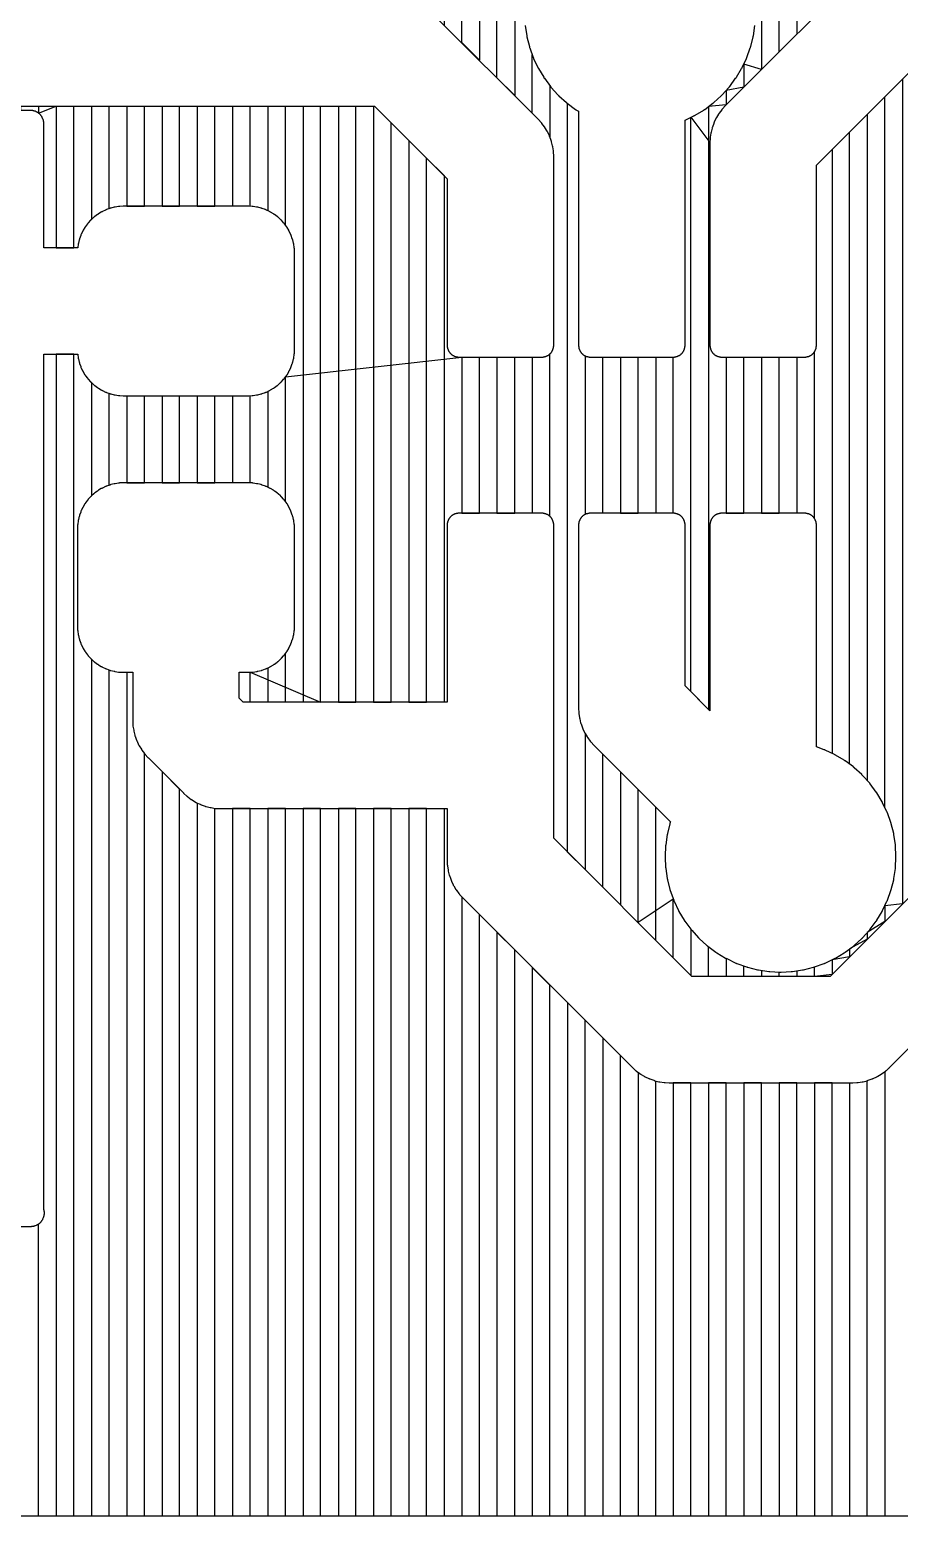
# Model space of a CAD drawing. Header units: metres. Extents: x 141.4 to 191.3, y -114.8 to -61.9.
# Drawn here: x 150.51 to 156.8, y -98.98 to -88.22 of the extents above; entities that cross this region are included whole.
import ezdxf

# ---------------------------------------------------------------- set-up
doc = ezdxf.new("R2010")
doc.units = ezdxf.units.M

msp = doc.modelspace()

# ---------------------------------------------------------------- linework, layer by layer
for points in [[(154.142, -87.811), (154.142, -86.481), (154.015, -86.481), (154.015, -88.7), (153.887, -88.572), (153.887, -86.48), (153.76, -86.48), (153.76, -88.445), (153.632, -88.317), (153.632, -86.479), (153.505, -86.479), (153.505, -88.19)], [(155.8, -86.487), (155.8, -88.512), (155.672, -88.472), (155.672, -88.639), (155.545, -88.663), (155.545, -88.767), (155.417, -88.779), (155.417, -93.139), (155.29, -93.011), (155.29, -88.857), (155.427, -89.04), (155.427, -89.042), (155.427, -89.044), (155.427, -89.906), (155.427, -89.908), (155.427, -89.91), (155.427, -89.911), (155.427, -90.506), (155.427, -90.508), (155.427, -90.51), (155.427, -90.512), (155.427, -90.514), (155.428, -90.516), (155.428, -90.518), (155.428, -90.521), (155.429, -90.523), (155.429, -90.525), (155.43, -90.527), (155.43, -90.529), (155.431, -90.531), (155.431, -90.533), (155.432, -90.535), (155.433, -90.537), (155.433, -90.539), (155.434, -90.54), (155.435, -90.542), (155.436, -90.544), (155.437, -90.546), (155.438, -90.548), (155.439, -90.55), (155.44, -90.551), (155.441, -90.553), (155.443, -90.555), (155.444, -90.557), (155.445, -90.558), (155.446, -90.56), (155.448, -90.562), (155.449, -90.563), (155.45, -90.565), (155.452, -90.566), (155.453, -90.568), (155.455, -90.569), (155.456, -90.57), (155.458, -90.572), (155.46, -90.573), (155.461, -90.574), (155.463, -90.575), (155.465, -90.577), (155.467, -90.578), (155.468, -90.579), (155.47, -90.58), (155.472, -90.581), (155.474, -90.582), (155.476, -90.583), (155.478, -90.584), (155.479, -90.585), (155.481, -90.585), (155.483, -90.586), (155.485, -90.587), (155.487, -90.587), (155.489, -90.588), (155.491, -90.588), (155.493, -90.589), (155.495, -90.589), (155.497, -90.59), (155.5, -90.59), (155.502, -90.59), (155.504, -90.591), (155.506, -90.591), (155.508, -90.591), (155.51, -90.591), (155.512, -90.591), (156.112, -90.591), (156.114, -90.591), (156.116, -90.591), (156.118, -90.591), (156.12, -90.591), (156.122, -90.59), (156.124, -90.59), (156.127, -90.59), (156.129, -90.589), (156.131, -90.589), (156.133, -90.588), (156.135, -90.588), (156.137, -90.587), (156.139, -90.587), (156.141, -90.586), (156.143, -90.585), (156.145, -90.585), (156.146, -90.584), (156.148, -90.583), (156.15, -90.582), (156.152, -90.581), (156.154, -90.58), (156.156, -90.579), (156.157, -90.578), (156.159, -90.577), (156.161, -90.575), (156.163, -90.574), (156.164, -90.573), (156.166, -90.572), (156.168, -90.57), (156.169, -90.569), (156.171, -90.568), (156.172, -90.566), (156.174, -90.565), (156.175, -90.563), (156.176, -90.562), (156.178, -90.56), (156.179, -90.558), (156.18, -90.557), (156.181, -90.555), (156.183, -90.553), (156.184, -90.551), (156.185, -90.55), (156.186, -90.548), (156.187, -90.546), (156.188, -90.544), (156.189, -90.542), (156.19, -90.54), (156.191, -90.539), (156.191, -90.537), (156.192, -90.535), (156.193, -90.533), (156.193, -90.531), (156.194, -90.529), (156.194, -90.527), (156.195, -90.525), (156.195, -90.523), (156.196, -90.521), (156.196, -90.518), (156.196, -90.516), (156.197, -90.514), (156.197, -90.512), (156.197, -90.51), (156.197, -90.508), (156.197, -90.506), (156.197, -89.911), (156.197, -89.91), (156.197, -89.908), (156.197, -89.906), (156.197, -89.204), (157.026, -88.375)], [(156.055, -86.488), (156.055, -88.257), (155.927, -88.384), (155.927, -86.487)], [(156.594, -87.718), (155.54, -88.772), (155.538, -88.773), (155.537, -88.775), (155.517, -88.797), (155.516, -88.798), (155.514, -88.8), (155.513, -88.801), (155.512, -88.803), (155.494, -88.827), (155.493, -88.828), (155.492, -88.83), (155.491, -88.832), (155.49, -88.834), (155.474, -88.859), (155.473, -88.861), (155.472, -88.862), (155.471, -88.864), (155.47, -88.866), (155.458, -88.893), (155.457, -88.895), (155.456, -88.897), (155.455, -88.899), (155.455, -88.901), (155.445, -88.928), (155.445, -88.928), (155.445, -88.928), (155.444, -88.93), (155.443, -88.932), (155.443, -88.934), (155.442, -88.936), (155.435, -88.965), (155.435, -88.967), (155.434, -88.969), (155.434, -88.971), (155.434, -88.973), (155.429, -89.002), (155.429, -89.004), (155.429, -89.006), (155.429, -89.008), (155.428, -89.01), (155.427, -89.04)], [(148.525, -88.777), (153.002, -88.777), (153.527, -89.302), (153.527, -89.906), (153.527, -89.908), (153.527, -89.91), (153.527, -89.911), (153.527, -90.506), (153.527, -90.508), (153.527, -90.51), (153.527, -90.512), (153.527, -90.514), (153.528, -90.516), (153.528, -90.518), (153.528, -90.521), (153.529, -90.523), (153.529, -90.525), (153.53, -90.527), (153.53, -90.529), (153.531, -90.531), (153.531, -90.533), (153.532, -90.535), (153.533, -90.537), (153.533, -90.539), (153.534, -90.54), (153.535, -90.542), (153.536, -90.544), (153.537, -90.546), (153.538, -90.548), (153.539, -90.55), (153.54, -90.551), (153.541, -90.553), (153.543, -90.555), (153.544, -90.557), (153.545, -90.558), (153.546, -90.56), (153.548, -90.562), (153.549, -90.563), (153.55, -90.565), (153.552, -90.566), (153.553, -90.568), (153.555, -90.569), (153.556, -90.57), (153.558, -90.572), (153.56, -90.573), (153.561, -90.574), (153.563, -90.575), (153.565, -90.577), (153.567, -90.578), (153.568, -90.579), (153.57, -90.58), (153.572, -90.581), (153.574, -90.582), (153.576, -90.583), (153.578, -90.584), (153.579, -90.585), (153.581, -90.585), (153.583, -90.586), (153.585, -90.587), (153.587, -90.587), (153.589, -90.588), (153.591, -90.588), (153.593, -90.589), (153.595, -90.589), (153.597, -90.59), (153.6, -90.59), (153.602, -90.59), (153.604, -90.591), (153.606, -90.591), (153.608, -90.591), (153.61, -90.591), (153.612, -90.591), (154.212, -90.591), (154.214, -90.591), (154.216, -90.591), (154.218, -90.591), (154.22, -90.591), (154.222, -90.59), (154.224, -90.59), (154.227, -90.59), (154.229, -90.589), (154.231, -90.589), (154.233, -90.588), (154.235, -90.588), (154.237, -90.587), (154.239, -90.587), (154.241, -90.586), (154.243, -90.585), (154.245, -90.585), (154.246, -90.584), (154.248, -90.583), (154.25, -90.582), (154.252, -90.581), (154.254, -90.58), (154.256, -90.579), (154.257, -90.578), (154.259, -90.577), (154.261, -90.575), (154.263, -90.574), (154.264, -90.573), (154.266, -90.572), (154.268, -90.57), (154.269, -90.569), (154.271, -90.568), (154.272, -90.566), (154.274, -90.565), (154.275, -90.563), (154.276, -90.562), (154.278, -90.56), (154.279, -90.558), (154.28, -90.557), (154.281, -90.555), (154.283, -90.553), (154.284, -90.551), (154.285, -90.55), (154.286, -90.548), (154.287, -90.546), (154.288, -90.544), (154.289, -90.542), (154.29, -90.54), (154.291, -90.539), (154.291, -90.537), (154.292, -90.535), (154.293, -90.533), (154.293, -90.531), (154.294, -90.529), (154.294, -90.527), (154.295, -90.525), (154.295, -90.523), (154.296, -90.521), (154.296, -90.518), (154.296, -90.516), (154.297, -90.514), (154.297, -90.512), (154.297, -90.51), (154.297, -90.508), (154.297, -90.506), (154.297, -89.911), (154.297, -89.91), (154.297, -89.908), (154.297, -89.906), (154.297, -89.142), (154.297, -89.14), (154.297, -89.138), (154.296, -89.108), (154.295, -89.106), (154.295, -89.104), (154.295, -89.102), (154.295, -89.1), (154.29, -89.071), (154.29, -89.069), (154.29, -89.067), (154.289, -89.065), (154.289, -89.063), (154.282, -89.034), (154.281, -89.032), (154.281, -89.03), (154.28, -89.028), (154.279, -89.026), (154.269, -88.999), (154.269, -88.997), (154.268, -88.995), (154.267, -88.993), (154.266, -88.991), (154.254, -88.964), (154.253, -88.962), (154.252, -88.96), (154.251, -88.959), (154.25, -88.957), (154.234, -88.932), (154.233, -88.93), (154.232, -88.928), (154.231, -88.926), (154.23, -88.925), (154.212, -88.901), (154.211, -88.899), (154.21, -88.898), (154.208, -88.896), (154.207, -88.895), (154.187, -88.873), (154.186, -88.871), (154.184, -88.87), (153.434, -88.12)], [(154.091, -88.194), (154.102, -88.267), (154.102, -88.269), (154.103, -88.271), (154.103, -88.273), (154.103, -88.275), (154.121, -88.346), (154.122, -88.348), (154.122, -88.35), (154.123, -88.352), (154.124, -88.354), (154.149, -88.424), (154.149, -88.426), (154.15, -88.428), (154.151, -88.429), (154.152, -88.431), (154.183, -88.498), (154.184, -88.5), (154.185, -88.502), (154.186, -88.503), (154.187, -88.505), (154.225, -88.568), (154.226, -88.57), (154.227, -88.572), (154.228, -88.574), (154.23, -88.575), (154.273, -88.634), (154.275, -88.636), (154.276, -88.638), (154.277, -88.639), (154.279, -88.641), (154.328, -88.695), (154.33, -88.697), (154.331, -88.698), (154.333, -88.7), (154.334, -88.701), (154.389, -88.751), (154.39, -88.752), (154.392, -88.753), (154.393, -88.755), (154.395, -88.756), (154.454, -88.8), (154.456, -88.801), (154.458, -88.802), (154.459, -88.803), (154.461, -88.805), (154.477, -88.814), (154.477, -89.906), (154.477, -89.908), (154.477, -89.91), (154.477, -89.911), (154.477, -90.506), (154.477, -90.508), (154.477, -90.51), (154.477, -90.512), (154.477, -90.514), (154.478, -90.516), (154.478, -90.518), (154.478, -90.521), (154.479, -90.523), (154.479, -90.525), (154.48, -90.527), (154.48, -90.529), (154.481, -90.531), (154.481, -90.533), (154.482, -90.535), (154.483, -90.537), (154.483, -90.539), (154.484, -90.54), (154.485, -90.542), (154.486, -90.544), (154.487, -90.546), (154.488, -90.548), (154.489, -90.55), (154.49, -90.551), (154.491, -90.553), (154.493, -90.555), (154.494, -90.557), (154.495, -90.558), (154.496, -90.56), (154.498, -90.562), (154.499, -90.563), (154.5, -90.565), (154.502, -90.566), (154.503, -90.568), (154.505, -90.569), (154.506, -90.57), (154.508, -90.572), (154.51, -90.573), (154.511, -90.574), (154.513, -90.575), (154.515, -90.577), (154.517, -90.578), (154.518, -90.579), (154.52, -90.58), (154.522, -90.581), (154.524, -90.582), (154.526, -90.583), (154.528, -90.584), (154.529, -90.585), (154.531, -90.585), (154.533, -90.586), (154.535, -90.587), (154.537, -90.587), (154.539, -90.588), (154.541, -90.588), (154.543, -90.589), (154.545, -90.589), (154.547, -90.59), (154.55, -90.59), (154.552, -90.59), (154.554, -90.591), (154.556, -90.591), (154.558, -90.591), (154.56, -90.591), (154.562, -90.591), (155.162, -90.591), (155.164, -90.591), (155.166, -90.591), (155.168, -90.591), (155.17, -90.591), (155.172, -90.59), (155.174, -90.59), (155.177, -90.59), (155.179, -90.589), (155.181, -90.589), (155.183, -90.588), (155.185, -90.588), (155.187, -90.587), (155.189, -90.587), (155.191, -90.586), (155.193, -90.585), (155.195, -90.585), (155.196, -90.584), (155.198, -90.583), (155.2, -90.582), (155.202, -90.581), (155.204, -90.58), (155.206, -90.579), (155.207, -90.578), (155.209, -90.577), (155.211, -90.575), (155.213, -90.574), (155.214, -90.573), (155.216, -90.572), (155.218, -90.57), (155.219, -90.569), (155.221, -90.568), (155.222, -90.566), (155.224, -90.565), (155.225, -90.563), (155.226, -90.562), (155.228, -90.56), (155.229, -90.558), (155.23, -90.557), (155.231, -90.555), (155.233, -90.553), (155.234, -90.551), (155.235, -90.55), (155.236, -90.548), (155.237, -90.546), (155.238, -90.544), (155.239, -90.542), (155.24, -90.54), (155.241, -90.539), (155.241, -90.537), (155.242, -90.535), (155.243, -90.533), (155.243, -90.531), (155.244, -90.529), (155.244, -90.527), (155.245, -90.525), (155.245, -90.523), (155.246, -90.521), (155.246, -90.518), (155.246, -90.516), (155.247, -90.514), (155.247, -90.512), (155.247, -90.51), (155.247, -90.508), (155.247, -90.506), (155.247, -89.911), (155.247, -89.91), (155.247, -89.908), (155.247, -89.906), (155.247, -88.877), (155.311, -88.846), (155.313, -88.845), (155.315, -88.844), (155.317, -88.843), (155.319, -88.842), (155.382, -88.805), (155.384, -88.803), (155.385, -88.802), (155.387, -88.801), (155.389, -88.8), (155.448, -88.756), (155.45, -88.755), (155.451, -88.753), (155.453, -88.752), (155.454, -88.751), (155.509, -88.701), (155.51, -88.7), (155.512, -88.698), (155.513, -88.697), (155.515, -88.695), (155.564, -88.641), (155.566, -88.639), (155.567, -88.638), (155.568, -88.636), (155.57, -88.634), (155.613, -88.575), (155.615, -88.574), (155.616, -88.572), (155.617, -88.57), (155.618, -88.568), (155.656, -88.505), (155.657, -88.503), (155.658, -88.502), (155.659, -88.5), (155.66, -88.498), (155.691, -88.431), (155.692, -88.429), (155.693, -88.428), (155.694, -88.426), (155.694, -88.424), (155.719, -88.354), (155.719, -88.354), (155.72, -88.353), (155.721, -88.35), (155.721, -88.348), (155.722, -88.346), (155.74, -88.275), (155.74, -88.273), (155.74, -88.271), (155.741, -88.269), (155.741, -88.267), (155.752, -88.194)], [(154.142, -88.827), (154.142, -88.405)], [(156.692, -93.849), (156.692, -88.709), (156.82, -88.581), (156.82, -94.546), (156.692, -94.559), (156.692, -94.674), (156.565, -94.754), (156.565, -94.801), (156.437, -94.872), (156.437, -94.929), (156.31, -94.951), (156.31, -95.056), (156.182, -95.07), (156.182, -95.002)], [(154.27, -88.629), (154.27, -88.999)], [(149.807, -88.777), (149.807, -88.808), (149.935, -88.808), (149.935, -88.777), (150.062, -88.777), (150.062, -88.808), (150.19, -88.808), (150.19, -88.777), (150.317, -88.777), (150.317, -88.808), (150.445, -88.808), (150.445, -88.777), (150.572, -88.777), (150.572, -88.827), (150.7, -88.777), (150.7, -89.801), (150.827, -89.801), (150.827, -88.777), (150.955, -88.777), (150.955, -89.596)], [(151.082, -89.518), (151.082, -88.777), (151.21, -88.777), (151.21, -89.501), (151.337, -89.501), (151.337, -88.777), (151.465, -88.777), (151.465, -89.501), (151.592, -89.501), (151.592, -88.777), (151.72, -88.777), (151.72, -89.501), (151.847, -89.501), (151.847, -88.777), (151.975, -88.777), (151.975, -89.501)], [(152.102, -89.502), (152.102, -88.777), (152.23, -88.777), (152.23, -89.533)], [(152.23, -92.839), (152.23, -93.087), (152.102, -93.087), (152.102, -92.87), (152.612, -93.087), (152.612, -88.777), (152.74, -88.777), (152.74, -93.087), (152.867, -93.087), (152.867, -88.777), (152.995, -88.777), (152.995, -93.087), (153.122, -93.087), (153.122, -88.897), (153.25, -89.024), (153.25, -93.087), (153.377, -93.087), (153.377, -89.152), (153.505, -89.279), (153.505, -93.087)], [(152.357, -89.637), (152.357, -88.777), (152.485, -88.777), (152.485, -93.087), (152.357, -93.087), (152.357, -92.735)], [(154.525, -93.314), (154.525, -94.298), (154.397, -94.171), (154.397, -88.757)], [(141.744, -96.879), (150.518, -96.879), (150.52, -96.879), (150.522, -96.878), (150.524, -96.878), (150.526, -96.878), (150.528, -96.878), (150.53, -96.878), (150.532, -96.877), (150.534, -96.877), (150.536, -96.876), (150.538, -96.876), (150.54, -96.875), (150.542, -96.875), (150.544, -96.874), (150.546, -96.874), (150.548, -96.873), (150.55, -96.872), (150.558, -96.869), (150.56, -96.868), (150.562, -96.867), (150.564, -96.866), (150.566, -96.865), (150.568, -96.864), (150.569, -96.863), (150.571, -96.862), (150.573, -96.861), (150.575, -96.86), (150.576, -96.858), (150.578, -96.857), (150.58, -96.856), (150.581, -96.855), (150.583, -96.853), (150.584, -96.852), (150.586, -96.85), (150.587, -96.849), (150.589, -96.847), (150.59, -96.846), (150.591, -96.844), (150.593, -96.842), (150.594, -96.841), (150.595, -96.839), (150.596, -96.837), (150.598, -96.836), (150.599, -96.834), (150.6, -96.832), (150.601, -96.83), (150.602, -96.828), (150.603, -96.827), (150.603, -96.825), (150.604, -96.823), (150.608, -96.815), (150.608, -96.813), (150.609, -96.811), (150.61, -96.809), (150.61, -96.807), (150.611, -96.805), (150.612, -96.803), (150.612, -96.801), (150.612, -96.799), (150.613, -96.797), (150.613, -96.795), (150.613, -96.792), (150.614, -96.79), (150.614, -96.788), (150.614, -96.786), (150.614, -96.784), (150.614, -96.782), (150.614, -96.78), (150.614, -96.778), (150.614, -96.776), (150.614, -96.774), (150.613, -96.772), (150.613, -96.77), (150.613, -96.768), (150.612, -96.765), (150.612, -96.763), (150.612, -96.761), (150.611, -96.759), (150.611, -96.759), (150.611, -90.571), (150.855, -90.571), (150.855, -90.573), (150.859, -90.597), (150.859, -90.599), (150.859, -90.601), (150.86, -90.603), (150.86, -90.605), (150.866, -90.629), (150.867, -90.631), (150.867, -90.633), (150.868, -90.635), (150.869, -90.637), (150.877, -90.66), (150.878, -90.662), (150.879, -90.664), (150.879, -90.666), (150.88, -90.668), (150.891, -90.69), (150.892, -90.692), (150.893, -90.694), (150.894, -90.696), (150.895, -90.698), (150.907, -90.719), (150.908, -90.72), (150.909, -90.722), (150.911, -90.724), (150.912, -90.726), (150.926, -90.745), (150.928, -90.747), (150.929, -90.749), (150.93, -90.75), (150.932, -90.752), (150.948, -90.77), (150.95, -90.771), (150.951, -90.773), (150.953, -90.774), (150.954, -90.776), (150.972, -90.792), (150.974, -90.794), (150.975, -90.795), (150.977, -90.796), (150.979, -90.798), (150.998, -90.812), (151, -90.813), (151.002, -90.815), (151.004, -90.816), (151.005, -90.817), (151.026, -90.829), (151.028, -90.83), (151.03, -90.831), (151.032, -90.832), (151.034, -90.833), (151.056, -90.844), (151.058, -90.845), (151.06, -90.845), (151.062, -90.846), (151.064, -90.847), (151.087, -90.855), (151.087, -90.855), (151.089, -90.856), (151.091, -90.857), (151.093, -90.857), (151.095, -90.858), (151.119, -90.864), (151.121, -90.864), (151.123, -90.865), (151.125, -90.865), (151.127, -90.865), (151.151, -90.869), (151.153, -90.869), (151.155, -90.869), (151.157, -90.87), (151.159, -90.87), (151.184, -90.871), (151.186, -90.871), (151.188, -90.871), (152.088, -90.871), (152.09, -90.871), (152.092, -90.871), (152.117, -90.87), (152.119, -90.87), (152.121, -90.869), (152.123, -90.869), (152.125, -90.869), (152.149, -90.865), (152.151, -90.865), (152.153, -90.865), (152.155, -90.864), (152.157, -90.864), (152.181, -90.858), (152.183, -90.857), (152.185, -90.857), (152.187, -90.856), (152.189, -90.855), (152.212, -90.847), (152.214, -90.846), (152.216, -90.845), (152.218, -90.845), (152.22, -90.844), (152.242, -90.833), (152.244, -90.832), (152.246, -90.831), (152.248, -90.83), (152.25, -90.829), (152.271, -90.817), (152.272, -90.816), (152.274, -90.815), (152.276, -90.813), (152.278, -90.812), (152.297, -90.798), (152.299, -90.796), (152.301, -90.795), (152.302, -90.794), (152.304, -90.792), (152.322, -90.776), (152.323, -90.774), (152.325, -90.773), (152.326, -90.771), (152.328, -90.77), (152.344, -90.752), (152.346, -90.75), (152.347, -90.749), (152.348, -90.747), (152.35, -90.745), (152.364, -90.726), (152.365, -90.724), (152.367, -90.722), (152.368, -90.72), (152.369, -90.719), (152.381, -90.698), (152.382, -90.696), (152.383, -90.694), (152.384, -90.692), (152.385, -90.69), (152.396, -90.668), (152.397, -90.666), (152.397, -90.664), (152.398, -90.662), (152.399, -90.66), (152.407, -90.637), (152.407, -90.637), (152.408, -90.635), (152.409, -90.633), (152.409, -90.631), (152.41, -90.629), (152.416, -90.605), (152.416, -90.603), (152.417, -90.601), (152.417, -90.599), (152.417, -90.597), (152.421, -90.573), (152.421, -90.571), (152.421, -90.569), (152.422, -90.567), (152.422, -90.565), (152.423, -90.54), (152.423, -90.538), (152.423, -90.536), (152.423, -89.836), (152.423, -89.834), (152.423, -89.832), (152.422, -89.807), (152.422, -89.805), (152.421, -89.803), (152.421, -89.801), (152.421, -89.799), (152.417, -89.775), (152.417, -89.773), (152.417, -89.771), (152.416, -89.769), (152.416, -89.767), (152.41, -89.743), (152.409, -89.741), (152.409, -89.739), (152.408, -89.737), (152.407, -89.735), (152.399, -89.712), (152.398, -89.71), (152.397, -89.708), (152.397, -89.706), (152.396, -89.704), (152.385, -89.682), (152.384, -89.68), (152.383, -89.678), (152.382, -89.676), (152.381, -89.674), (152.369, -89.653), (152.368, -89.652), (152.367, -89.65), (152.365, -89.648), (152.364, -89.646), (152.35, -89.627), (152.348, -89.625), (152.347, -89.623), (152.346, -89.622), (152.344, -89.62), (152.328, -89.602), (152.326, -89.601), (152.325, -89.599), (152.323, -89.598), (152.322, -89.596), (152.304, -89.58), (152.302, -89.578), (152.301, -89.577), (152.299, -89.576), (152.297, -89.574), (152.278, -89.56), (152.276, -89.559), (152.274, -89.557), (152.272, -89.556), (152.271, -89.555), (152.25, -89.543), (152.248, -89.542), (152.246, -89.541), (152.244, -89.54), (152.242, -89.539), (152.22, -89.528), (152.218, -89.527), (152.216, -89.527), (152.214, -89.526), (152.212, -89.525), (152.189, -89.517), (152.189, -89.517), (152.187, -89.516), (152.185, -89.515), (152.183, -89.515), (152.181, -89.514), (152.157, -89.508), (152.155, -89.508), (152.153, -89.507), (152.151, -89.507), (152.149, -89.507), (152.125, -89.503), (152.123, -89.503), (152.121, -89.503), (152.119, -89.502), (152.117, -89.502), (152.092, -89.501), (152.09, -89.501), (152.088, -89.501), (151.188, -89.501), (151.186, -89.501), (151.184, -89.501), (151.159, -89.502), (151.157, -89.502), (151.155, -89.503), (151.153, -89.503), (151.151, -89.503), (151.127, -89.507), (151.125, -89.507), (151.123, -89.507), (151.121, -89.508), (151.119, -89.508), (151.095, -89.514), (151.093, -89.515), (151.091, -89.515), (151.089, -89.516), (151.087, -89.517), (151.064, -89.525), (151.062, -89.526), (151.06, -89.527), (151.058, -89.527), (151.056, -89.528), (151.034, -89.539), (151.032, -89.54), (151.03, -89.541), (151.028, -89.542), (151.026, -89.543), (151.005, -89.555), (151.004, -89.556), (151.002, -89.557), (151, -89.559), (150.998, -89.56), (150.979, -89.574), (150.977, -89.576), (150.975, -89.577), (150.974, -89.578), (150.972, -89.58), (150.954, -89.596), (150.953, -89.598), (150.951, -89.599), (150.95, -89.601), (150.948, -89.602), (150.932, -89.62), (150.93, -89.622), (150.929, -89.623), (150.928, -89.625), (150.926, -89.627), (150.912, -89.646), (150.911, -89.648), (150.909, -89.65), (150.908, -89.652), (150.907, -89.653), (150.895, -89.674), (150.894, -89.676), (150.893, -89.678), (150.892, -89.68), (150.891, -89.682), (150.88, -89.704), (150.879, -89.706), (150.879, -89.708), (150.878, -89.71), (150.877, -89.712), (150.869, -89.735), (150.869, -89.735), (150.868, -89.737), (150.867, -89.739), (150.867, -89.741), (150.866, -89.743), (150.86, -89.767), (150.86, -89.769), (150.859, -89.771), (150.859, -89.773), (150.859, -89.775), (150.855, -89.799), (150.855, -89.801), (150.611, -89.801), (150.611, -88.904), (150.611, -88.902), (150.611, -88.9), (150.611, -88.898), (150.61, -88.896), (150.61, -88.894), (150.61, -88.892), (150.61, -88.889), (150.609, -88.887), (150.609, -88.885), (150.608, -88.883), (150.608, -88.881), (150.607, -88.879), (150.607, -88.877), (150.606, -88.875), (150.605, -88.873), (150.604, -88.871), (150.601, -88.863), (150.6, -88.861), (150.599, -88.86), (150.598, -88.858), (150.597, -88.856), (150.596, -88.854), (150.595, -88.852), (150.594, -88.85), (150.593, -88.849), (150.592, -88.847), (150.591, -88.845), (150.589, -88.844), (150.588, -88.842), (150.587, -88.84), (150.585, -88.839), (150.584, -88.837), (150.583, -88.836), (150.581, -88.834), (150.58, -88.833), (150.578, -88.832), (150.576, -88.83), (150.575, -88.829), (150.573, -88.828), (150.571, -88.826), (150.57, -88.825), (150.568, -88.824), (150.566, -88.823), (150.564, -88.822), (150.562, -88.821), (150.561, -88.82), (150.559, -88.819), (150.557, -88.818), (150.555, -88.817), (150.547, -88.814), (150.545, -88.813), (150.543, -88.812), (150.541, -88.812), (150.539, -88.811), (150.537, -88.811), (150.535, -88.81), (150.533, -88.81), (150.531, -88.809), (150.529, -88.809), (150.527, -88.808), (150.525, -88.808), (150.523, -88.808), (150.521, -88.808), (150.518, -88.808), (150.516, -88.808), (150.514, -88.808), (148.577, -88.808)], [(156.437, -93.536), (156.437, -88.964), (156.565, -88.836), (156.565, -93.654)], [(156.31, -89.091), (156.31, -93.457)], [(150.955, -92.776), (150.955, -98.975), (150.827, -98.975), (150.827, -90.571), (150.7, -90.571), (150.7, -98.975), (150.572, -98.975), (150.572, -96.861)], [(152.357, -91.637), (152.357, -90.735), (153.632, -90.591), (153.632, -91.721), (153.76, -91.721), (153.76, -90.591), (153.887, -90.591), (153.887, -91.721), (154.015, -91.721), (154.015, -90.591), (154.142, -90.591), (154.142, -91.721)], [(154.27, -91.743), (154.27, -90.569)], [(154.525, -90.582), (154.525, -91.73)], [(154.652, -91.721), (154.652, -90.591), (154.78, -90.591), (154.78, -91.721), (154.907, -91.721), (154.907, -90.591), (155.035, -90.591), (155.035, -91.721)], [(155.162, -91.721), (155.162, -90.591)], [(155.545, -90.591), (155.545, -91.721), (155.672, -91.721), (155.672, -90.591), (155.8, -90.591), (155.8, -91.721), (155.927, -91.721), (155.927, -90.591), (156.055, -90.591), (156.055, -91.721)], [(156.182, -91.758), (156.182, -90.554)], [(150.955, -90.776), (150.955, -91.596)], [(152.23, -90.839), (152.23, -91.533)], [(151.082, -91.518), (151.082, -90.854)], [(151.21, -90.871), (151.21, -91.501), (151.337, -91.501), (151.337, -90.871), (151.465, -90.871), (151.465, -91.501), (151.592, -91.501), (151.592, -90.871), (151.72, -90.871), (151.72, -91.501), (151.847, -91.501), (151.847, -90.871), (151.975, -90.871), (151.975, -91.501)], [(152.102, -91.502), (152.102, -90.87)], [(157.857, -93.509), (156.296, -95.07), (155.296, -95.07), (154.297, -94.071), (154.297, -92.406), (154.297, -92.404), (154.297, -92.402), (154.297, -92.401), (154.297, -91.806), (154.297, -91.804), (154.297, -91.802), (154.297, -91.8), (154.297, -91.798), (154.296, -91.796), (154.296, -91.794), (154.296, -91.791), (154.295, -91.789), (154.295, -91.787), (154.294, -91.785), (154.294, -91.783), (154.293, -91.781), (154.293, -91.779), (154.292, -91.777), (154.291, -91.775), (154.291, -91.773), (154.29, -91.772), (154.289, -91.77), (154.288, -91.768), (154.287, -91.766), (154.286, -91.764), (154.285, -91.762), (154.284, -91.761), (154.283, -91.759), (154.281, -91.757), (154.28, -91.755), (154.279, -91.754), (154.278, -91.752), (154.276, -91.75), (154.275, -91.749), (154.274, -91.747), (154.272, -91.746), (154.271, -91.744), (154.269, -91.743), (154.268, -91.742), (154.266, -91.74), (154.264, -91.739), (154.263, -91.738), (154.261, -91.737), (154.259, -91.735), (154.257, -91.734), (154.256, -91.733), (154.254, -91.732), (154.252, -91.731), (154.25, -91.73), (154.248, -91.729), (154.246, -91.728), (154.245, -91.727), (154.243, -91.727), (154.241, -91.726), (154.239, -91.725), (154.237, -91.725), (154.235, -91.724), (154.233, -91.724), (154.231, -91.723), (154.229, -91.723), (154.227, -91.722), (154.224, -91.722), (154.222, -91.722), (154.22, -91.721), (154.218, -91.721), (154.216, -91.721), (154.214, -91.721), (154.212, -91.721), (153.612, -91.721), (153.61, -91.721), (153.608, -91.721), (153.606, -91.721), (153.604, -91.721), (153.602, -91.722), (153.6, -91.722), (153.597, -91.722), (153.595, -91.723), (153.593, -91.723), (153.591, -91.724), (153.589, -91.724), (153.587, -91.725), (153.585, -91.725), (153.583, -91.726), (153.581, -91.727), (153.579, -91.727), (153.578, -91.728), (153.576, -91.729), (153.574, -91.73), (153.572, -91.731), (153.57, -91.732), (153.568, -91.733), (153.567, -91.734), (153.565, -91.735), (153.563, -91.737), (153.561, -91.738), (153.56, -91.739), (153.558, -91.74), (153.556, -91.742), (153.555, -91.743), (153.553, -91.744), (153.552, -91.746), (153.55, -91.747), (153.549, -91.749), (153.548, -91.75), (153.546, -91.752), (153.545, -91.754), (153.544, -91.755), (153.543, -91.757), (153.541, -91.759), (153.54, -91.761), (153.539, -91.762), (153.538, -91.764), (153.537, -91.766), (153.536, -91.768), (153.535, -91.77), (153.534, -91.772), (153.533, -91.773), (153.533, -91.775), (153.532, -91.777), (153.531, -91.779), (153.531, -91.781), (153.53, -91.783), (153.53, -91.785), (153.529, -91.787), (153.529, -91.789), (153.528, -91.791), (153.528, -91.794), (153.528, -91.796), (153.527, -91.798), (153.527, -91.8), (153.527, -91.802), (153.527, -91.804), (153.527, -91.806), (153.527, -92.401), (153.527, -92.402), (153.527, -92.404), (153.527, -92.406), (153.527, -93.087), (152.052, -93.087), (152.023, -93.058), (152.023, -92.871), (152.088, -92.871), (152.09, -92.871), (152.092, -92.871), (152.117, -92.87), (152.119, -92.87), (152.121, -92.869), (152.123, -92.869), (152.125, -92.869), (152.149, -92.865), (152.151, -92.865), (152.153, -92.865), (152.155, -92.864), (152.157, -92.864), (152.181, -92.858), (152.183, -92.857), (152.185, -92.857), (152.187, -92.856), (152.189, -92.855), (152.212, -92.847), (152.214, -92.846), (152.216, -92.845), (152.218, -92.845), (152.22, -92.844), (152.242, -92.833), (152.244, -92.832), (152.246, -92.831), (152.248, -92.83), (152.25, -92.829), (152.271, -92.817), (152.272, -92.816), (152.274, -92.815), (152.276, -92.813), (152.278, -92.812), (152.297, -92.798), (152.299, -92.796), (152.301, -92.795), (152.302, -92.794), (152.304, -92.792), (152.322, -92.776), (152.323, -92.774), (152.325, -92.773), (152.326, -92.771), (152.328, -92.77), (152.344, -92.752), (152.346, -92.75), (152.347, -92.749), (152.348, -92.747), (152.35, -92.745), (152.364, -92.726), (152.365, -92.724), (152.367, -92.722), (152.368, -92.72), (152.369, -92.719), (152.381, -92.698), (152.382, -92.696), (152.383, -92.694), (152.384, -92.692), (152.385, -92.69), (152.396, -92.668), (152.397, -92.666), (152.397, -92.664), (152.398, -92.662), (152.399, -92.66), (152.407, -92.637), (152.407, -92.637), (152.408, -92.635), (152.409, -92.633), (152.409, -92.631), (152.41, -92.629), (152.416, -92.605), (152.416, -92.603), (152.417, -92.601), (152.417, -92.599), (152.417, -92.597), (152.421, -92.573), (152.421, -92.571), (152.421, -92.569), (152.422, -92.567), (152.422, -92.565), (152.423, -92.54), (152.423, -92.538), (152.423, -92.536), (152.423, -91.836), (152.423, -91.834), (152.423, -91.832), (152.422, -91.807), (152.422, -91.805), (152.421, -91.803), (152.421, -91.801), (152.421, -91.799), (152.417, -91.775), (152.417, -91.773), (152.417, -91.771), (152.416, -91.769), (152.416, -91.767), (152.41, -91.743), (152.409, -91.741), (152.409, -91.739), (152.408, -91.737), (152.407, -91.735), (152.399, -91.712), (152.398, -91.71), (152.397, -91.708), (152.397, -91.706), (152.396, -91.704), (152.385, -91.682), (152.384, -91.68), (152.383, -91.678), (152.382, -91.676), (152.381, -91.674), (152.369, -91.653), (152.368, -91.652), (152.367, -91.65), (152.365, -91.648), (152.364, -91.646), (152.35, -91.627), (152.348, -91.625), (152.347, -91.623), (152.346, -91.622), (152.344, -91.62), (152.328, -91.602), (152.326, -91.601), (152.325, -91.599), (152.323, -91.598), (152.322, -91.596), (152.304, -91.58), (152.302, -91.578), (152.301, -91.577), (152.299, -91.576), (152.297, -91.574), (152.278, -91.56), (152.276, -91.559), (152.274, -91.557), (152.272, -91.556), (152.271, -91.555), (152.25, -91.543), (152.248, -91.542), (152.246, -91.541), (152.244, -91.54), (152.242, -91.539), (152.22, -91.528), (152.218, -91.527), (152.216, -91.527), (152.214, -91.526), (152.212, -91.525), (152.189, -91.517), (152.189, -91.517), (152.187, -91.516), (152.185, -91.515), (152.183, -91.515), (152.181, -91.514), (152.157, -91.508), (152.155, -91.508), (152.153, -91.507), (152.151, -91.507), (152.149, -91.507), (152.125, -91.503), (152.123, -91.503), (152.121, -91.503), (152.119, -91.502), (152.117, -91.502), (152.092, -91.501), (152.09, -91.501), (152.088, -91.501), (151.188, -91.501), (151.186, -91.501), (151.184, -91.501), (151.159, -91.502), (151.157, -91.502), (151.155, -91.503), (151.153, -91.503), (151.151, -91.503), (151.127, -91.507), (151.125, -91.507), (151.123, -91.507), (151.121, -91.508), (151.119, -91.508), (151.095, -91.514), (151.093, -91.515), (151.091, -91.515), (151.089, -91.516), (151.087, -91.517), (151.064, -91.525), (151.062, -91.526), (151.06, -91.527), (151.058, -91.527), (151.056, -91.528), (151.034, -91.539), (151.032, -91.54), (151.03, -91.541), (151.028, -91.542), (151.026, -91.543), (151.005, -91.555), (151.004, -91.556), (151.002, -91.557), (151, -91.559), (150.998, -91.56), (150.979, -91.574), (150.977, -91.576), (150.975, -91.577), (150.974, -91.578), (150.972, -91.58), (150.954, -91.596), (150.953, -91.598), (150.951, -91.599), (150.95, -91.601), (150.948, -91.602), (150.932, -91.62), (150.93, -91.622), (150.929, -91.623), (150.928, -91.625), (150.926, -91.627), (150.912, -91.646), (150.911, -91.648), (150.909, -91.65), (150.908, -91.652), (150.907, -91.653), (150.895, -91.674), (150.894, -91.676), (150.893, -91.678), (150.892, -91.68), (150.891, -91.682), (150.88, -91.704), (150.879, -91.706), (150.879, -91.708), (150.878, -91.71), (150.877, -91.712), (150.869, -91.735), (150.869, -91.735), (150.868, -91.737), (150.867, -91.739), (150.867, -91.741), (150.866, -91.743), (150.86, -91.767), (150.86, -91.769), (150.859, -91.771), (150.859, -91.773), (150.859, -91.775), (150.855, -91.799), (150.855, -91.801), (150.855, -91.803), (150.854, -91.805), (150.854, -91.807), (150.853, -91.832), (150.853, -91.834), (150.853, -91.836), (150.853, -92.536), (150.853, -92.538), (150.853, -92.54), (150.854, -92.565)], [(154.477, -93.128), (154.477, -93.131), (154.477, -93.133), (154.478, -93.162), (154.479, -93.164), (154.479, -93.166), (154.479, -93.168), (154.479, -93.17), (154.484, -93.2), (154.484, -93.202), (154.484, -93.204), (154.485, -93.206), (154.485, -93.208), (154.492, -93.236), (154.493, -93.238), (154.493, -93.24), (154.494, -93.242), (154.495, -93.244), (154.505, -93.272), (154.505, -93.274), (154.506, -93.276), (154.507, -93.278), (154.508, -93.28), (154.52, -93.306), (154.521, -93.308), (154.522, -93.31), (154.523, -93.312), (154.524, -93.314), (154.54, -93.339), (154.541, -93.341), (154.542, -93.342), (154.543, -93.344), (154.544, -93.346), (154.562, -93.37), (154.563, -93.371), (154.564, -93.373), (154.566, -93.374), (154.567, -93.376), (154.587, -93.398), (154.588, -93.399), (154.59, -93.401), (155.142, -93.953), (155.14, -93.958), (155.14, -93.958), (155.14, -93.958), (155.139, -93.96), (155.138, -93.962), (155.138, -93.964), (155.137, -93.966), (155.119, -94.037), (155.119, -94.039), (155.119, -94.041), (155.118, -94.043), (155.118, -94.045), (155.107, -94.118), (155.107, -94.12), (155.107, -94.122), (155.106, -94.124), (155.106, -94.126), (155.103, -94.2), (155.103, -94.202), (155.103, -94.204), (155.103, -94.206), (155.103, -94.208), (155.106, -94.282), (155.106, -94.284), (155.107, -94.286), (155.107, -94.288), (155.107, -94.29), (155.118, -94.363), (155.118, -94.365), (155.119, -94.367), (155.119, -94.369), (155.119, -94.371), (155.137, -94.442), (155.138, -94.444), (155.138, -94.446), (155.139, -94.448), (155.14, -94.45), (155.165, -94.52), (155.165, -94.522), (155.166, -94.524), (155.167, -94.525), (155.168, -94.527), (155.199, -94.594), (155.2, -94.596), (155.201, -94.598), (155.202, -94.599), (155.203, -94.601), (155.241, -94.664), (155.242, -94.666), (155.243, -94.668), (155.244, -94.67), (155.246, -94.671), (155.289, -94.73), (155.291, -94.732), (155.292, -94.734), (155.293, -94.735), (155.295, -94.737), (155.344, -94.791), (155.346, -94.793), (155.347, -94.794), (155.349, -94.796), (155.35, -94.797), (155.405, -94.847), (155.406, -94.848), (155.408, -94.849), (155.409, -94.851), (155.411, -94.852), (155.47, -94.896), (155.472, -94.897), (155.474, -94.898), (155.475, -94.899), (155.477, -94.901), (155.54, -94.938), (155.542, -94.939), (155.544, -94.94), (155.546, -94.941), (155.548, -94.942), (155.614, -94.974), (155.616, -94.975), (155.618, -94.975), (155.62, -94.976), (155.622, -94.977), (155.691, -95.002), (155.691, -95.002), (155.691, -95.002), (155.693, -95.002), (155.695, -95.003), (155.697, -95.004), (155.699, -95.004), (155.771, -95.022), (155.773, -95.023), (155.775, -95.023), (155.777, -95.023), (155.779, -95.024), (155.852, -95.034), (155.854, -95.035), (155.856, -95.035), (155.858, -95.035), (155.86, -95.035), (155.933, -95.039), (155.935, -95.039), (155.938, -95.039), (155.94, -95.039), (155.942, -95.039), (156.015, -95.035), (156.017, -95.035), (156.019, -95.035), (156.021, -95.035), (156.023, -95.034), (156.096, -95.024), (156.098, -95.023), (156.1, -95.023), (156.102, -95.023), (156.104, -95.022), (156.176, -95.004), (156.178, -95.004), (156.18, -95.003), (156.182, -95.002), (156.184, -95.002), (156.253, -94.977), (156.255, -94.976), (156.257, -94.975), (156.259, -94.975), (156.261, -94.974), (156.327, -94.942), (156.329, -94.941), (156.331, -94.94), (156.333, -94.939), (156.335, -94.938), (156.398, -94.901), (156.4, -94.899), (156.401, -94.898), (156.403, -94.897), (156.405, -94.896), (156.464, -94.852), (156.466, -94.851), (156.467, -94.849), (156.469, -94.848), (156.47, -94.847), (156.525, -94.797), (156.526, -94.796), (156.528, -94.794), (156.529, -94.793), (156.531, -94.791), (156.58, -94.737), (156.582, -94.735), (156.583, -94.734), (156.584, -94.732), (156.586, -94.73), (156.629, -94.671), (156.631, -94.67), (156.632, -94.668), (156.633, -94.666), (156.634, -94.664), (156.672, -94.601), (156.673, -94.599), (156.674, -94.598), (156.675, -94.596), (156.676, -94.594), (156.707, -94.527), (156.708, -94.525), (156.709, -94.524), (156.71, -94.522), (156.71, -94.52), (156.735, -94.45), (156.735, -94.45), (156.735, -94.45), (156.736, -94.448), (156.737, -94.446), (156.737, -94.444), (156.738, -94.442), (156.756, -94.371), (156.756, -94.369), (156.756, -94.367), (156.757, -94.365), (156.757, -94.363), (156.768, -94.29), (156.768, -94.288), (156.768, -94.286), (156.769, -94.284), (156.769, -94.282), (156.772, -94.208), (156.772, -94.206), (156.772, -94.204), (156.772, -94.202), (156.772, -94.2), (156.769, -94.126), (156.769, -94.124), (156.768, -94.122), (156.768, -94.12), (156.768, -94.118), (156.757, -94.045), (156.757, -94.043), (156.756, -94.041), (156.756, -94.039), (156.756, -94.037), (156.738, -93.966), (156.737, -93.964), (156.737, -93.962), (156.736, -93.96), (156.735, -93.958), (156.71, -93.888), (156.71, -93.886), (156.709, -93.884), (156.708, -93.883), (156.707, -93.881), (156.676, -93.814), (156.675, -93.812), (156.674, -93.81), (156.673, -93.809), (156.672, -93.807), (156.634, -93.744), (156.633, -93.742), (156.632, -93.74), (156.631, -93.738), (156.629, -93.737), (156.586, -93.678), (156.584, -93.676), (156.583, -93.674), (156.582, -93.673), (156.58, -93.671), (156.531, -93.617), (156.529, -93.615), (156.528, -93.614), (156.526, -93.612), (156.525, -93.611), (156.47, -93.561), (156.469, -93.56), (156.467, -93.559), (156.466, -93.557), (156.464, -93.556), (156.405, -93.512), (156.403, -93.511), (156.401, -93.51), (156.4, -93.509), (156.398, -93.507), (156.335, -93.47), (156.333, -93.469), (156.331, -93.468), (156.329, -93.467), (156.327, -93.466), (156.261, -93.434), (156.259, -93.433), (156.257, -93.433), (156.255, -93.432), (156.253, -93.431), (156.197, -93.411), (156.197, -92.406), (156.197, -92.404), (156.197, -92.402), (156.197, -92.401), (156.197, -91.806), (156.197, -91.804), (156.197, -91.802), (156.197, -91.8), (156.197, -91.798), (156.196, -91.796), (156.196, -91.794), (156.196, -91.791), (156.195, -91.789), (156.195, -91.787), (156.194, -91.785), (156.194, -91.783), (156.193, -91.781), (156.193, -91.779), (156.192, -91.777), (156.191, -91.775), (156.191, -91.773), (156.19, -91.772), (156.189, -91.77), (156.188, -91.768), (156.187, -91.766), (156.186, -91.764), (156.185, -91.762), (156.184, -91.761), (156.183, -91.759), (156.181, -91.757), (156.18, -91.755), (156.179, -91.754), (156.178, -91.752), (156.176, -91.75), (156.175, -91.749), (156.174, -91.747), (156.172, -91.746), (156.171, -91.744), (156.169, -91.743), (156.168, -91.742), (156.166, -91.74), (156.164, -91.739), (156.163, -91.738), (156.161, -91.737), (156.159, -91.735), (156.157, -91.734), (156.156, -91.733), (156.154, -91.732), (156.152, -91.731), (156.15, -91.73), (156.148, -91.729), (156.146, -91.728), (156.145, -91.727), (156.143, -91.727), (156.141, -91.726), (156.139, -91.725), (156.137, -91.725), (156.135, -91.724), (156.133, -91.724), (156.131, -91.723), (156.129, -91.723), (156.127, -91.722), (156.124, -91.722), (156.122, -91.722), (156.12, -91.721), (156.118, -91.721), (156.116, -91.721), (156.114, -91.721), (156.112, -91.721), (155.512, -91.721), (155.51, -91.721), (155.508, -91.721), (155.506, -91.721), (155.504, -91.721), (155.502, -91.722), (155.5, -91.722), (155.497, -91.722), (155.495, -91.723), (155.493, -91.723), (155.491, -91.724), (155.489, -91.724), (155.487, -91.725), (155.485, -91.725), (155.483, -91.726), (155.481, -91.727), (155.479, -91.727), (155.478, -91.728), (155.476, -91.729), (155.474, -91.73), (155.472, -91.731), (155.47, -91.732), (155.468, -91.733), (155.467, -91.734), (155.465, -91.735), (155.463, -91.737), (155.461, -91.738), (155.46, -91.739), (155.458, -91.74), (155.456, -91.742), (155.455, -91.743), (155.453, -91.744), (155.452, -91.746), (155.45, -91.747), (155.449, -91.749), (155.448, -91.75), (155.446, -91.752), (155.445, -91.754), (155.444, -91.755), (155.443, -91.757), (155.441, -91.759), (155.44, -91.761), (155.439, -91.762), (155.438, -91.764), (155.437, -91.766), (155.436, -91.768), (155.435, -91.77), (155.434, -91.772), (155.433, -91.773), (155.433, -91.775), (155.432, -91.777), (155.431, -91.779), (155.431, -91.781), (155.43, -91.783), (155.43, -91.785), (155.429, -91.787), (155.429, -91.789), (155.428, -91.791), (155.428, -91.794), (155.428, -91.796), (155.427, -91.798), (155.427, -91.8), (155.427, -91.802), (155.427, -91.804), (155.427, -91.806), (155.427, -92.401), (155.427, -92.402), (155.427, -92.404), (155.427, -92.406), (155.427, -93.149), (155.247, -92.969), (155.247, -92.406), (155.247, -92.404), (155.247, -92.402), (155.247, -92.401), (155.247, -91.806), (155.247, -91.804), (155.247, -91.802), (155.247, -91.8), (155.247, -91.798), (155.246, -91.796), (155.246, -91.794), (155.246, -91.791), (155.245, -91.789), (155.245, -91.787), (155.244, -91.785), (155.244, -91.783), (155.243, -91.781), (155.243, -91.779), (155.242, -91.777), (155.241, -91.775), (155.241, -91.773), (155.24, -91.772), (155.239, -91.77), (155.238, -91.768), (155.237, -91.766), (155.236, -91.764), (155.235, -91.762), (155.234, -91.761), (155.233, -91.759), (155.231, -91.757), (155.23, -91.755), (155.229, -91.754), (155.228, -91.752), (155.226, -91.75), (155.225, -91.749), (155.224, -91.747), (155.222, -91.746), (155.221, -91.744), (155.219, -91.743), (155.218, -91.742), (155.216, -91.74), (155.214, -91.739), (155.213, -91.738), (155.211, -91.737), (155.209, -91.735), (155.207, -91.734), (155.206, -91.733), (155.204, -91.732), (155.202, -91.731), (155.2, -91.73), (155.198, -91.729), (155.196, -91.728), (155.195, -91.727), (155.193, -91.727), (155.191, -91.726), (155.189, -91.725), (155.187, -91.725), (155.185, -91.724), (155.183, -91.724), (155.181, -91.723), (155.179, -91.723), (155.177, -91.722), (155.174, -91.722), (155.172, -91.722), (155.17, -91.721), (155.168, -91.721), (155.166, -91.721), (155.164, -91.721), (155.162, -91.721), (154.562, -91.721), (154.56, -91.721), (154.558, -91.721), (154.556, -91.721), (154.554, -91.721), (154.552, -91.722), (154.55, -91.722), (154.547, -91.722), (154.545, -91.723), (154.543, -91.723), (154.541, -91.724), (154.539, -91.724), (154.537, -91.725), (154.535, -91.725), (154.533, -91.726), (154.531, -91.727), (154.529, -91.727), (154.528, -91.728), (154.526, -91.729), (154.524, -91.73), (154.522, -91.731), (154.52, -91.732), (154.518, -91.733), (154.517, -91.734), (154.515, -91.735), (154.513, -91.737), (154.511, -91.738), (154.51, -91.739), (154.508, -91.74), (154.506, -91.742), (154.505, -91.743), (154.503, -91.744), (154.502, -91.746), (154.5, -91.747), (154.499, -91.749), (154.498, -91.75), (154.496, -91.752), (154.495, -91.754), (154.494, -91.755), (154.493, -91.757), (154.491, -91.759), (154.49, -91.761), (154.489, -91.762), (154.488, -91.764), (154.487, -91.766), (154.486, -91.768), (154.485, -91.77), (154.484, -91.772), (154.483, -91.773), (154.483, -91.775), (154.482, -91.777), (154.481, -91.779), (154.481, -91.781), (154.48, -91.783), (154.48, -91.785), (154.479, -91.787), (154.479, -91.789), (154.478, -91.791), (154.478, -91.794), (154.478, -91.796), (154.477, -91.798), (154.477, -91.8), (154.477, -91.802), (154.477, -91.804), (154.477, -91.806), (154.477, -92.401), (154.477, -92.402), (154.477, -92.404), (154.477, -92.406), (154.477, -93.128)], [(150.854, -92.565), (150.854, -92.567), (150.855, -92.569), (150.855, -92.571), (150.855, -92.573), (150.859, -92.597), (150.859, -92.599), (150.859, -92.601), (150.86, -92.603), (150.86, -92.605), (150.866, -92.629), (150.867, -92.631), (150.867, -92.633), (150.868, -92.635), (150.869, -92.637), (150.877, -92.66), (150.878, -92.662), (150.879, -92.664), (150.879, -92.666), (150.88, -92.668), (150.891, -92.69), (150.892, -92.692), (150.893, -92.694), (150.894, -92.696), (150.895, -92.698), (150.907, -92.719), (150.908, -92.72), (150.909, -92.722), (150.911, -92.724), (150.912, -92.726), (150.926, -92.745), (150.928, -92.747), (150.929, -92.749), (150.93, -92.75), (150.932, -92.752), (150.948, -92.77), (150.95, -92.771), (150.951, -92.773), (150.953, -92.774), (150.954, -92.776), (150.972, -92.792), (150.974, -92.794), (150.975, -92.795), (150.977, -92.796), (150.979, -92.798), (150.998, -92.812), (151, -92.813), (151.002, -92.815), (151.004, -92.816), (151.005, -92.817), (151.026, -92.829), (151.028, -92.83), (151.03, -92.831), (151.032, -92.832), (151.034, -92.833), (151.056, -92.844), (151.058, -92.845), (151.06, -92.845), (151.062, -92.846), (151.064, -92.847), (151.087, -92.855), (151.087, -92.855), (151.089, -92.856), (151.091, -92.857), (151.093, -92.857), (151.095, -92.858), (151.119, -92.864), (151.121, -92.864), (151.123, -92.865), (151.125, -92.865), (151.127, -92.865), (151.151, -92.869), (151.153, -92.869), (151.155, -92.869), (151.157, -92.87), (151.159, -92.87), (151.184, -92.871), (151.186, -92.871), (151.188, -92.871), (151.253, -92.871), (151.253, -93.218), (151.253, -93.22), (151.253, -93.222), (151.254, -93.252), (151.255, -93.254), (151.255, -93.256), (151.255, -93.258), (151.255, -93.26), (151.26, -93.289), (151.26, -93.291), (151.26, -93.293), (151.261, -93.295), (151.261, -93.297), (151.268, -93.326), (151.269, -93.328), (151.269, -93.33), (151.27, -93.332), (151.271, -93.334), (151.281, -93.361), (151.281, -93.363), (151.282, -93.365), (151.283, -93.367), (151.284, -93.369), (151.296, -93.396), (151.297, -93.398), (151.298, -93.4), (151.299, -93.401), (151.3, -93.403), (151.316, -93.428), (151.317, -93.43), (151.318, -93.432), (151.319, -93.434), (151.32, -93.435), (151.338, -93.459), (151.339, -93.461), (151.34, -93.462), (151.342, -93.464), (151.343, -93.465), (151.363, -93.487), (151.364, -93.489), (151.366, -93.49), (151.62, -93.744), (151.621, -93.746), (151.623, -93.747), (151.645, -93.767), (151.646, -93.768), (151.648, -93.77), (151.649, -93.771), (151.651, -93.772), (151.675, -93.79), (151.676, -93.791), (151.678, -93.792), (151.68, -93.793), (151.682, -93.794), (151.707, -93.81), (151.709, -93.811), (151.71, -93.812), (151.712, -93.813), (151.714, -93.814), (151.741, -93.826), (151.743, -93.827), (151.745, -93.828), (151.747, -93.829), (151.749, -93.829), (151.776, -93.839), (151.776, -93.839), (151.776, -93.839), (151.778, -93.84), (151.78, -93.841), (151.782, -93.841), (151.784, -93.842), (151.813, -93.849), (151.815, -93.849), (151.817, -93.85), (151.819, -93.85), (151.821, -93.85), (151.85, -93.855), (151.852, -93.855), (151.854, -93.855), (151.856, -93.855), (151.858, -93.856), (151.888, -93.857), (151.89, -93.857), (151.892, -93.857), (153.527, -93.857), (153.527, -94.231), (153.527, -94.233), (153.527, -94.235), (153.528, -94.264), (153.529, -94.266), (153.529, -94.268), (153.529, -94.27), (153.529, -94.272), (153.534, -94.302), (153.534, -94.304), (153.534, -94.306), (153.535, -94.308), (153.535, -94.31), (153.542, -94.338), (153.543, -94.34), (153.543, -94.342), (153.544, -94.344), (153.545, -94.346), (153.555, -94.374), (153.555, -94.376), (153.556, -94.378), (153.557, -94.38), (153.558, -94.382), (153.57, -94.408), (153.571, -94.41), (153.572, -94.412), (153.573, -94.414), (153.574, -94.416), (153.59, -94.441), (153.591, -94.443), (153.592, -94.445), (153.593, -94.446), (153.594, -94.448), (153.612, -94.472), (153.613, -94.473), (153.614, -94.475), (153.616, -94.476), (153.617, -94.478), (153.637, -94.5), (153.638, -94.501), (153.64, -94.503), (154.864, -95.727), (154.866, -95.729), (154.867, -95.73), (154.889, -95.75), (154.891, -95.751), (154.892, -95.753), (154.894, -95.754), (154.895, -95.755), (154.919, -95.773), (154.921, -95.774), (154.922, -95.775), (154.924, -95.776), (154.926, -95.777), (154.951, -95.793), (154.953, -95.794), (154.955, -95.795), (154.957, -95.796), (154.959, -95.797), (154.985, -95.809), (154.987, -95.81), (154.989, -95.811), (154.991, -95.812), (154.993, -95.812), (155.021, -95.822), (155.021, -95.822), (155.023, -95.823), (155.025, -95.824), (155.027, -95.824), (155.029, -95.825), (155.057, -95.832), (155.059, -95.832), (155.061, -95.833), (155.063, -95.833), (155.065, -95.833), (155.095, -95.838), (155.097, -95.838), (155.099, -95.838), (155.101, -95.838), (155.103, -95.839), (155.132, -95.84), (155.134, -95.84), (155.136, -95.84), (156.456, -95.84), (156.458, -95.84), (156.46, -95.84), (156.489, -95.839), (156.491, -95.838), (156.493, -95.838), (156.496, -95.838), (156.498, -95.838), (156.527, -95.833), (156.529, -95.833), (156.531, -95.833), (156.533, -95.832), (156.535, -95.832), (156.563, -95.825), (156.565, -95.824), (156.567, -95.824), (156.569, -95.823), (156.571, -95.822), (156.599, -95.812), (156.601, -95.812), (156.603, -95.811), (156.605, -95.81), (156.607, -95.809), (156.634, -95.797), (156.635, -95.796), (156.637, -95.795), (156.639, -95.794), (156.641, -95.793), (156.666, -95.777), (156.668, -95.776), (156.67, -95.775), (156.671, -95.774), (156.673, -95.773), (156.697, -95.755), (156.698, -95.754), (156.7, -95.753), (156.702, -95.751), (156.703, -95.75), (156.725, -95.73), (156.727, -95.729), (156.728, -95.727), (158.514, -93.941)], [(151.21, -92.871), (151.21, -98.975), (151.082, -98.975), (151.082, -92.854)], [(151.72, -93.816), (151.72, -98.975), (151.592, -98.975), (151.592, -93.717), (151.465, -93.589), (151.465, -98.975), (151.337, -98.975), (151.337, -93.458)], [(155.29, -94.731), (155.29, -95.063), (155.162, -94.936), (155.162, -94.513), (154.907, -94.681), (154.907, -93.718), (154.78, -93.591), (154.78, -94.553), (154.652, -94.426), (154.652, -93.463)], [(153.505, -93.857), (153.505, -98.975), (153.377, -98.975), (153.377, -93.857), (153.25, -93.857), (153.25, -98.975), (153.122, -98.975), (153.122, -93.857), (152.995, -93.857), (152.995, -98.975), (152.867, -98.975), (152.867, -93.857), (152.74, -93.857), (152.74, -98.975), (152.612, -98.975), (152.612, -93.857), (152.485, -93.857), (152.485, -98.975), (152.357, -98.975), (152.357, -93.857), (152.23, -93.857), (152.23, -98.975), (152.102, -98.975), (152.102, -93.857), (151.975, -93.857), (151.975, -98.975), (151.847, -98.975), (151.847, -93.854)], [(155.035, -94.808), (155.035, -93.846)], [(153.632, -94.495), (153.632, -98.975)], [(154.907, -95.764), (154.907, -98.975), (154.78, -98.975), (154.78, -95.643), (154.652, -95.515), (154.652, -98.975), (154.525, -98.975), (154.525, -95.388), (154.397, -95.26), (154.397, -98.975), (154.27, -98.975), (154.27, -95.133), (154.142, -95.005), (154.142, -98.975), (154.015, -98.975), (154.015, -94.878), (153.887, -94.75), (153.887, -98.975), (153.76, -98.975), (153.76, -94.623)], [(155.545, -94.941), (155.545, -95.07), (155.417, -95.07), (155.417, -94.856)], [(155.8, -95.027), (155.8, -95.07), (155.672, -95.07), (155.672, -94.995)], [(156.055, -95.03), (156.055, -95.07), (155.927, -95.07), (155.927, -95.039)], [(156.692, -95.759), (156.692, -98.975), (156.565, -98.975), (156.565, -95.824)], [(156.437, -95.84), (156.437, -98.975), (156.31, -98.975), (156.31, -95.84), (156.182, -95.84), (156.182, -98.975), (156.055, -98.975), (156.055, -95.84), (155.927, -95.84), (155.927, -98.975), (155.8, -98.975), (155.8, -95.84), (155.672, -95.84), (155.672, -98.975), (155.545, -98.975), (155.545, -95.84), (155.417, -95.84), (155.417, -98.975), (155.29, -98.975), (155.29, -95.84), (155.162, -95.84), (155.162, -98.975), (155.035, -98.975), (155.035, -95.826)], [(176.155, -98.975), (141.744, -98.975)]]:
    msp.add_lwpolyline(points)

doc.saveas('drawing.dxf')
